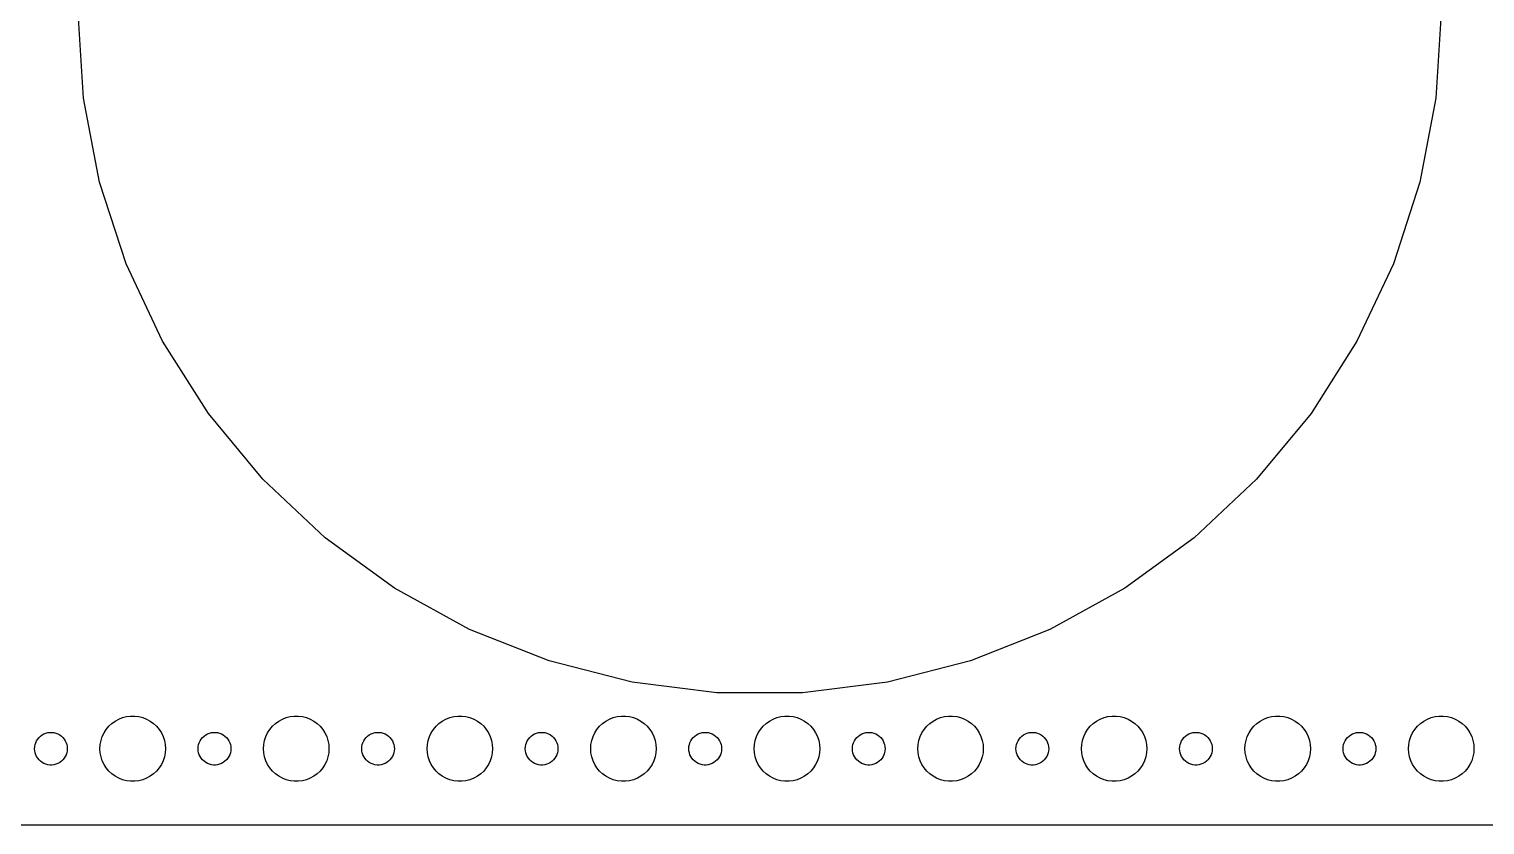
# Model space of a CAD drawing. Header units: metres. Extents: x -330 to 330, y -74 to 74.
# Drawn here: x -197 to -63.5, y -74.5 to -1.5 of the extents above; entities that cross this region are included whole.
import ezdxf

# ---------------------------------------------------------------- set-up
doc = ezdxf.new("R2010")
doc.units = ezdxf.units.M

msp = doc.modelspace()

# ---------------------------------------------------------------- linework, layer by layer
for p, q in [((-192.007, -7.8333), (-192.5, 0)), ((-67.5, 0), (-67.9928, -7.8333)), ((-190.536, -15.5431), (-192.007, -7.8333)), ((-67.9928, -7.8333), (-69.4635, -15.5431)), ((-188.111, -23.0078), (-190.536, -15.5431)), ((-69.4635, -15.5431), (-71.889, -23.0078)), ((-184.769, -30.1096), (-188.111, -23.0078)), ((-71.889, -23.0078), (-75.2308, -30.1096)), ((-180.564, -36.7366), (-184.769, -30.1096)), ((-75.2308, -30.1096), (-79.4364, -36.7366)), ((-175.561, -42.7842), (-180.564, -36.7366)), ((-79.4364, -36.7366), (-84.4395, -42.7842)), ((-169.839, -48.1571), (-175.561, -42.7842)), ((-84.4395, -42.7842), (-90.161, -48.1571)), ((-163.489, -52.7705), (-169.839, -48.1571)), ((-90.161, -48.1571), (-96.5108, -52.7705)), ((-156.611, -56.5517), (-163.489, -52.7705)), ((-96.5108, -52.7705), (-103.389, -56.5517)), ((-149.314, -59.441), (-156.611, -56.5517)), ((-103.389, -56.5517), (-110.686, -59.441)), ((-141.711, -61.3929), (-149.314, -59.441)), ((-110.686, -59.441), (-118.289, -61.3929)), ((-133.924, -62.3767), (-141.711, -61.3929)), ((-118.289, -61.3929), (-126.076, -62.3767)), ((-126.076, -62.3767), (-133.924, -62.3767)), ((-189.687, -65.4464), (-189.412, -65.1885)), ((-189.412, -65.1885), (-189.107, -64.967)), ((-189.107, -64.967), (-188.777, -64.7855)), ((-188.777, -64.7855), (-188.427, -64.6468)), ((-188.427, -64.6468), (-188.062, -64.5531)), ((-188.062, -64.5531), (-187.688, -64.5059)), ((-187.688, -64.5059), (-187.312, -64.5059)), ((-187.312, -64.5059), (-186.938, -64.5531)), ((-186.938, -64.5531), (-186.573, -64.6468)), ((-186.573, -64.6468), (-186.223, -64.7855)), ((-186.223, -64.7855), (-185.893, -64.967)), ((-185.893, -64.967), (-185.588, -65.1885)), ((-185.588, -65.1885), (-185.313, -65.4464)), ((-174.687, -65.4464), (-174.412, -65.1885)), ((-174.412, -65.1885), (-174.107, -64.967)), ((-174.107, -64.967), (-173.777, -64.7855)), ((-173.777, -64.7855), (-173.427, -64.6468)), ((-173.427, -64.6468), (-173.062, -64.5531)), ((-173.062, -64.5531), (-172.688, -64.5059)), ((-172.688, -64.5059), (-172.312, -64.5059)), ((-172.312, -64.5059), (-171.938, -64.5531)), ((-171.938, -64.5531), (-171.573, -64.6468)), ((-171.573, -64.6468), (-171.223, -64.7855)), ((-171.223, -64.7855), (-170.893, -64.967)), ((-170.893, -64.967), (-170.588, -65.1885)), ((-170.588, -65.1885), (-170.313, -65.4464)), ((-159.687, -65.4464), (-159.412, -65.1885)), ((-159.412, -65.1885), (-159.107, -64.967)), ((-159.107, -64.967), (-158.777, -64.7855)), ((-158.777, -64.7855), (-158.427, -64.6468)), ((-158.427, -64.6468), (-158.062, -64.5531)), ((-158.062, -64.5531), (-157.688, -64.5059)), ((-157.688, -64.5059), (-157.312, -64.5059)), ((-157.312, -64.5059), (-156.938, -64.5531)), ((-156.938, -64.5531), (-156.573, -64.6468)), ((-156.573, -64.6468), (-156.223, -64.7855)), ((-156.223, -64.7855), (-155.893, -64.967)), ((-155.893, -64.967), (-155.588, -65.1885)), ((-155.588, -65.1885), (-155.313, -65.4464)), ((-144.687, -65.4464), (-144.412, -65.1885)), ((-144.412, -65.1885), (-144.107, -64.967)), ((-144.107, -64.967), (-143.777, -64.7855)), ((-143.777, -64.7855), (-143.427, -64.6468)), ((-143.427, -64.6468), (-143.062, -64.5531)), ((-143.062, -64.5531), (-142.688, -64.5059)), ((-142.688, -64.5059), (-142.312, -64.5059)), ((-142.312, -64.5059), (-141.938, -64.5531)), ((-141.938, -64.5531), (-141.573, -64.6468)), ((-141.573, -64.6468), (-141.223, -64.7855)), ((-141.223, -64.7855), (-140.893, -64.967)), ((-140.893, -64.967), (-140.588, -65.1885)), ((-140.588, -65.1885), (-140.313, -65.4464)), ((-129.687, -65.4464), (-129.412, -65.1885)), ((-129.412, -65.1885), (-129.107, -64.967)), ((-129.107, -64.967), (-128.777, -64.7855)), ((-128.777, -64.7855), (-128.427, -64.6468)), ((-128.427, -64.6468), (-128.062, -64.5531)), ((-128.062, -64.5531), (-127.688, -64.5059)), ((-127.688, -64.5059), (-127.312, -64.5059)), ((-127.312, -64.5059), (-126.938, -64.5531)), ((-126.938, -64.5531), (-126.573, -64.6468)), ((-126.573, -64.6468), (-126.223, -64.7855)), ((-126.223, -64.7855), (-125.893, -64.967)), ((-125.893, -64.967), (-125.588, -65.1885)), ((-125.588, -65.1885), (-125.313, -65.4464)), ((-114.687, -65.4464), (-114.412, -65.1885)), ((-114.412, -65.1885), (-114.107, -64.967)), ((-114.107, -64.967), (-113.777, -64.7855)), ((-113.777, -64.7855), (-113.427, -64.6468)), ((-113.427, -64.6468), (-113.062, -64.5531)), ((-113.062, -64.5531), (-112.688, -64.5059)), ((-112.688, -64.5059), (-112.312, -64.5059)), ((-112.312, -64.5059), (-111.938, -64.5531)), ((-111.938, -64.5531), (-111.573, -64.6468)), ((-111.573, -64.6468), (-111.223, -64.7855)), ((-111.223, -64.7855), (-110.893, -64.967)), ((-110.893, -64.967), (-110.588, -65.1885)), ((-110.588, -65.1885), (-110.313, -65.4464)), ((-99.6869, -65.4464), (-99.4123, -65.1885)), ((-99.4123, -65.1885), (-99.1075, -64.967)), ((-99.1075, -64.967), (-98.7773, -64.7855)), ((-98.7773, -64.7855), (-98.427, -64.6468)), ((-98.427, -64.6468), (-98.0621, -64.5531)), ((-98.0621, -64.5531), (-97.6884, -64.5059)), ((-97.6884, -64.5059), (-97.3116, -64.5059)), ((-97.3116, -64.5059), (-96.9379, -64.5531)), ((-96.9379, -64.5531), (-96.573, -64.6468)), ((-96.573, -64.6468), (-96.2227, -64.7855)), ((-96.2227, -64.7855), (-95.8925, -64.967)), ((-95.8925, -64.967), (-95.5877, -65.1885)), ((-95.5877, -65.1885), (-95.3131, -65.4464)), ((-84.6869, -65.4464), (-84.4123, -65.1885)), ((-84.4123, -65.1885), (-84.1075, -64.967)), ((-84.1075, -64.967), (-83.7773, -64.7855)), ((-83.7773, -64.7855), (-83.427, -64.6468)), ((-83.427, -64.6468), (-83.0621, -64.5531)), ((-83.0621, -64.5531), (-82.6884, -64.5059)), ((-82.6884, -64.5059), (-82.3116, -64.5059)), ((-82.3116, -64.5059), (-81.9379, -64.5531)), ((-81.9379, -64.5531), (-81.573, -64.6468)), ((-81.573, -64.6468), (-81.2227, -64.7855)), ((-81.2227, -64.7855), (-80.8925, -64.967)), ((-80.8925, -64.967), (-80.5877, -65.1885)), ((-80.5877, -65.1885), (-80.3131, -65.4464)), ((-69.6869, -65.4464), (-69.4123, -65.1885)), ((-69.4123, -65.1885), (-69.1075, -64.967)), ((-69.1075, -64.967), (-68.7773, -64.7855)), ((-68.7773, -64.7855), (-68.427, -64.6468)), ((-68.427, -64.6468), (-68.0621, -64.5531)), ((-68.0621, -64.5531), (-67.6884, -64.5059)), ((-67.6884, -64.5059), (-67.3116, -64.5059)), ((-67.3116, -64.5059), (-66.9379, -64.5531)), ((-66.9379, -64.5531), (-66.573, -64.6468)), ((-66.573, -64.6468), (-66.2227, -64.7855)), ((-66.2227, -64.7855), (-65.8925, -64.967)), ((-65.8925, -64.967), (-65.5877, -65.1885)), ((-65.5877, -65.1885), (-65.3131, -65.4464)), ((-196.314, -66.7774), (-196.214, -66.6183)), ((-196.214, -66.6183), (-196.093, -66.4732)), ((-196.093, -66.4732), (-195.956, -66.3442)), ((-195.956, -66.3442), (-195.804, -66.2335)), ((-195.804, -66.2335), (-195.639, -66.1428)), ((-195.639, -66.1428), (-195.464, -66.0734)), ((-195.464, -66.0734), (-195.281, -66.0266)), ((-195.281, -66.0266), (-195.094, -66.003)), ((-195.094, -66.003), (-194.906, -66.003)), ((-194.906, -66.003), (-194.719, -66.0266)), ((-194.719, -66.0266), (-194.536, -66.0734)), ((-194.536, -66.0734), (-194.361, -66.1428)), ((-194.361, -66.1428), (-194.196, -66.2335)), ((-194.196, -66.2335), (-194.044, -66.3442)), ((-194.044, -66.3442), (-193.907, -66.4732)), ((-193.907, -66.4732), (-193.786, -66.6183)), ((-193.786, -66.6183), (-193.686, -66.7774)), ((-190.406, -66.7539), (-190.289, -66.3956)), ((-190.289, -66.3956), (-190.129, -66.0547)), ((-190.129, -66.0547), (-189.927, -65.7366)), ((-189.927, -65.7366), (-189.687, -65.4464)), ((-185.313, -65.4464), (-185.073, -65.7366)), ((-185.073, -65.7366), (-184.871, -66.0547)), ((-184.871, -66.0547), (-184.711, -66.3956)), ((-184.711, -66.3956), (-184.594, -66.7539)), ((-181.314, -66.7774), (-181.214, -66.6183)), ((-181.214, -66.6183), (-181.093, -66.4732)), ((-181.093, -66.4732), (-180.956, -66.3442)), ((-180.956, -66.3442), (-180.804, -66.2335)), ((-180.804, -66.2335), (-180.639, -66.1428)), ((-180.639, -66.1428), (-180.464, -66.0734)), ((-180.464, -66.0734), (-180.281, -66.0266)), ((-180.281, -66.0266), (-180.094, -66.003)), ((-180.094, -66.003), (-179.906, -66.003)), ((-179.906, -66.003), (-179.719, -66.0266)), ((-179.719, -66.0266), (-179.536, -66.0734)), ((-179.536, -66.0734), (-179.361, -66.1428)), ((-179.361, -66.1428), (-179.196, -66.2335)), ((-179.196, -66.2335), (-179.044, -66.3442)), ((-179.044, -66.3442), (-178.907, -66.4732)), ((-178.907, -66.4732), (-178.786, -66.6183)), ((-178.786, -66.6183), (-178.686, -66.7774)), ((-175.406, -66.7539), (-175.289, -66.3956)), ((-175.289, -66.3956), (-175.129, -66.0547)), ((-175.129, -66.0547), (-174.927, -65.7366)), ((-174.927, -65.7366), (-174.687, -65.4464)), ((-170.313, -65.4464), (-170.073, -65.7366)), ((-170.073, -65.7366), (-169.871, -66.0547)), ((-169.871, -66.0547), (-169.711, -66.3956)), ((-169.711, -66.3956), (-169.594, -66.7539)), ((-166.314, -66.7774), (-166.214, -66.6183)), ((-166.214, -66.6183), (-166.093, -66.4732)), ((-166.093, -66.4732), (-165.956, -66.3442)), ((-165.956, -66.3442), (-165.804, -66.2335)), ((-165.804, -66.2335), (-165.639, -66.1428)), ((-165.639, -66.1428), (-165.464, -66.0734)), ((-165.464, -66.0734), (-165.281, -66.0266)), ((-165.281, -66.0266), (-165.094, -66.003)), ((-165.094, -66.003), (-164.906, -66.003)), ((-164.906, -66.003), (-164.719, -66.0266)), ((-164.719, -66.0266), (-164.536, -66.0734)), ((-164.536, -66.0734), (-164.361, -66.1428)), ((-164.361, -66.1428), (-164.196, -66.2335)), ((-164.196, -66.2335), (-164.044, -66.3442)), ((-164.044, -66.3442), (-163.907, -66.4732)), ((-163.907, -66.4732), (-163.786, -66.6183)), ((-163.786, -66.6183), (-163.686, -66.7774)), ((-160.406, -66.7539), (-160.289, -66.3956)), ((-160.289, -66.3956), (-160.129, -66.0547)), ((-160.129, -66.0547), (-159.927, -65.7366)), ((-159.927, -65.7366), (-159.687, -65.4464)), ((-155.313, -65.4464), (-155.073, -65.7366)), ((-155.073, -65.7366), (-154.871, -66.0547)), ((-154.871, -66.0547), (-154.711, -66.3956)), ((-154.711, -66.3956), (-154.594, -66.7539)), ((-151.314, -66.7774), (-151.214, -66.6183)), ((-151.214, -66.6183), (-151.093, -66.4732)), ((-151.093, -66.4732), (-150.956, -66.3442)), ((-150.956, -66.3442), (-150.804, -66.2335)), ((-150.804, -66.2335), (-150.639, -66.1428)), ((-150.639, -66.1428), (-150.464, -66.0734)), ((-150.464, -66.0734), (-150.281, -66.0266)), ((-150.281, -66.0266), (-150.094, -66.003)), ((-150.094, -66.003), (-149.906, -66.003)), ((-149.906, -66.003), (-149.719, -66.0266)), ((-149.719, -66.0266), (-149.536, -66.0734)), ((-149.536, -66.0734), (-149.361, -66.1428)), ((-149.361, -66.1428), (-149.196, -66.2335)), ((-149.196, -66.2335), (-149.044, -66.3442)), ((-149.044, -66.3442), (-148.907, -66.4732)), ((-148.907, -66.4732), (-148.786, -66.6183)), ((-148.786, -66.6183), (-148.686, -66.7774)), ((-145.406, -66.7539), (-145.289, -66.3956)), ((-145.289, -66.3956), (-145.129, -66.0547)), ((-145.129, -66.0547), (-144.927, -65.7366)), ((-144.927, -65.7366), (-144.687, -65.4464)), ((-140.313, -65.4464), (-140.073, -65.7366)), ((-140.073, -65.7366), (-139.871, -66.0547)), ((-139.871, -66.0547), (-139.711, -66.3956)), ((-139.711, -66.3956), (-139.594, -66.7539)), ((-136.314, -66.7774), (-136.214, -66.6183)), ((-136.214, -66.6183), (-136.093, -66.4732)), ((-136.093, -66.4732), (-135.956, -66.3442)), ((-135.956, -66.3442), (-135.804, -66.2335)), ((-135.804, -66.2335), (-135.639, -66.1428)), ((-135.639, -66.1428), (-135.464, -66.0734)), ((-135.464, -66.0734), (-135.281, -66.0266)), ((-135.281, -66.0266), (-135.094, -66.003)), ((-135.094, -66.003), (-134.906, -66.003)), ((-134.906, -66.003), (-134.719, -66.0266)), ((-134.719, -66.0266), (-134.536, -66.0734)), ((-134.536, -66.0734), (-134.361, -66.1428)), ((-134.361, -66.1428), (-134.196, -66.2335)), ((-134.196, -66.2335), (-134.044, -66.3442)), ((-134.044, -66.3442), (-133.907, -66.4732)), ((-133.907, -66.4732), (-133.786, -66.6183)), ((-133.786, -66.6183), (-133.686, -66.7774)), ((-130.406, -66.7539), (-130.289, -66.3956)), ((-130.289, -66.3956), (-130.129, -66.0547)), ((-130.129, -66.0547), (-129.927, -65.7366)), ((-129.927, -65.7366), (-129.687, -65.4464)), ((-125.313, -65.4464), (-125.073, -65.7366)), ((-125.073, -65.7366), (-124.871, -66.0547)), ((-124.871, -66.0547), (-124.711, -66.3956)), ((-124.711, -66.3956), (-124.594, -66.7539)), ((-121.314, -66.7774), (-121.214, -66.6183)), ((-121.214, -66.6183), (-121.093, -66.4732)), ((-121.093, -66.4732), (-120.956, -66.3442)), ((-120.956, -66.3442), (-120.804, -66.2335)), ((-120.804, -66.2335), (-120.639, -66.1428)), ((-120.639, -66.1428), (-120.464, -66.0734)), ((-120.464, -66.0734), (-120.281, -66.0266)), ((-120.281, -66.0266), (-120.094, -66.003)), ((-120.094, -66.003), (-119.906, -66.003)), ((-119.906, -66.003), (-119.719, -66.0266)), ((-119.719, -66.0266), (-119.536, -66.0734)), ((-119.536, -66.0734), (-119.361, -66.1428)), ((-119.361, -66.1428), (-119.196, -66.2335)), ((-119.196, -66.2335), (-119.044, -66.3442)), ((-119.044, -66.3442), (-118.907, -66.4732)), ((-118.907, -66.4732), (-118.786, -66.6183)), ((-118.786, -66.6183), (-118.686, -66.7774)), ((-115.406, -66.7539), (-115.289, -66.3956)), ((-115.289, -66.3956), (-115.129, -66.0547)), ((-115.129, -66.0547), (-114.927, -65.7366)), ((-114.927, -65.7366), (-114.687, -65.4464)), ((-110.313, -65.4464), (-110.073, -65.7366)), ((-110.073, -65.7366), (-109.871, -66.0547)), ((-109.871, -66.0547), (-109.711, -66.3956)), ((-109.711, -66.3956), (-109.594, -66.7539)), ((-106.314, -66.7774), (-106.214, -66.6183)), ((-106.214, -66.6183), (-106.093, -66.4732)), ((-106.093, -66.4732), (-105.956, -66.3442)), ((-105.956, -66.3442), (-105.804, -66.2335)), ((-105.804, -66.2335), (-105.639, -66.1428)), ((-105.639, -66.1428), (-105.464, -66.0734)), ((-105.464, -66.0734), (-105.281, -66.0266)), ((-105.281, -66.0266), (-105.094, -66.003)), ((-105.094, -66.003), (-104.906, -66.003)), ((-104.906, -66.003), (-104.719, -66.0266)), ((-104.719, -66.0266), (-104.536, -66.0734)), ((-104.536, -66.0734), (-104.361, -66.1428)), ((-104.361, -66.1428), (-104.196, -66.2335)), ((-104.196, -66.2335), (-104.044, -66.3442)), ((-104.044, -66.3442), (-103.907, -66.4732)), ((-103.907, -66.4732), (-103.786, -66.6183)), ((-103.786, -66.6183), (-103.686, -66.7774)), ((-100.406, -66.7539), (-100.289, -66.3956)), ((-100.289, -66.3956), (-100.129, -66.0547)), ((-100.129, -66.0547), (-99.927, -65.7366)), ((-99.927, -65.7366), (-99.6869, -65.4464)), ((-95.3131, -65.4464), (-95.073, -65.7366)), ((-95.073, -65.7366), (-94.8711, -66.0547)), ((-94.8711, -66.0547), (-94.7107, -66.3956)), ((-94.7107, -66.3956), (-94.5943, -66.7539)), ((-91.3145, -66.7774), (-91.2135, -66.6183)), ((-91.2135, -66.6183), (-91.0934, -66.4732)), ((-91.0934, -66.4732), (-90.9561, -66.3442)), ((-90.9561, -66.3442), (-90.8037, -66.2335)), ((-90.8037, -66.2335), (-90.6387, -66.1428)), ((-90.6387, -66.1428), (-90.4635, -66.0734)), ((-90.4635, -66.0734), (-90.2811, -66.0266)), ((-90.2811, -66.0266), (-90.0942, -66.003)), ((-90.0942, -66.003), (-89.9058, -66.003)), ((-89.9058, -66.003), (-89.7189, -66.0266)), ((-89.7189, -66.0266), (-89.5365, -66.0734)), ((-89.5365, -66.0734), (-89.3613, -66.1428)), ((-89.3613, -66.1428), (-89.1963, -66.2335)), ((-89.1963, -66.2335), (-89.0439, -66.3442)), ((-89.0439, -66.3442), (-88.9065, -66.4732)), ((-88.9065, -66.4732), (-88.7865, -66.6183)), ((-88.7865, -66.6183), (-88.6855, -66.7774)), ((-85.4057, -66.7539), (-85.2893, -66.3956)), ((-85.2893, -66.3956), (-85.1289, -66.0547)), ((-85.1289, -66.0547), (-84.927, -65.7366)), ((-84.927, -65.7366), (-84.6869, -65.4464)), ((-80.3131, -65.4464), (-80.073, -65.7366)), ((-80.073, -65.7366), (-79.8711, -66.0547)), ((-79.8711, -66.0547), (-79.7107, -66.3956)), ((-79.7107, -66.3956), (-79.5943, -66.7539)), ((-76.3145, -66.7774), (-76.2135, -66.6183)), ((-76.2135, -66.6183), (-76.0934, -66.4732)), ((-76.0934, -66.4732), (-75.9561, -66.3442)), ((-75.9561, -66.3442), (-75.8037, -66.2335)), ((-75.8037, -66.2335), (-75.6387, -66.1428)), ((-75.6387, -66.1428), (-75.4635, -66.0734)), ((-75.4635, -66.0734), (-75.2811, -66.0266)), ((-75.2811, -66.0266), (-75.0942, -66.003)), ((-75.0942, -66.003), (-74.9058, -66.003)), ((-74.9058, -66.003), (-74.7189, -66.0266)), ((-74.7189, -66.0266), (-74.5365, -66.0734)), ((-74.5365, -66.0734), (-74.3613, -66.1428)), ((-74.3613, -66.1428), (-74.1963, -66.2335)), ((-74.1963, -66.2335), (-74.0439, -66.3442)), ((-74.0439, -66.3442), (-73.9065, -66.4732)), ((-73.9065, -66.4732), (-73.7865, -66.6183)), ((-73.7865, -66.6183), (-73.6855, -66.7774)), ((-70.4057, -66.7539), (-70.2893, -66.3956)), ((-70.2893, -66.3956), (-70.1289, -66.0547)), ((-70.1289, -66.0547), (-69.927, -65.7366)), ((-69.927, -65.7366), (-69.6869, -65.4464)), ((-65.3131, -65.4464), (-65.073, -65.7366)), ((-65.073, -65.7366), (-64.8711, -66.0547)), ((-64.8711, -66.0547), (-64.7107, -66.3956)), ((-64.7107, -66.3956), (-64.5943, -66.7539)), ((-196.5, -67.5), (-196.488, -67.312)), ((-196.488, -67.688), (-196.5, -67.5)), ((-196.488, -67.312), (-196.453, -67.127)), ((-196.453, -67.873), (-196.488, -67.688)), ((-196.453, -67.127), (-196.395, -66.9478)), ((-196.395, -68.0522), (-196.453, -67.873)), ((-196.395, -66.9478), (-196.314, -66.7774)), ((-196.314, -68.2226), (-196.395, -68.0522)), ((-193.686, -66.7774), (-193.605, -66.9478)), ((-193.605, -68.0522), (-193.686, -68.2226)), ((-193.605, -66.9478), (-193.547, -67.127)), ((-193.547, -67.873), (-193.605, -68.0522)), ((-193.547, -67.127), (-193.512, -67.312)), ((-193.512, -67.688), (-193.547, -67.873)), ((-193.512, -67.312), (-193.5, -67.5)), ((-193.5, -67.5), (-193.512, -67.688)), ((-190.5, -67.5), (-190.476, -67.124)), ((-190.476, -67.876), (-190.5, -67.5)), ((-190.476, -67.124), (-190.406, -66.7539)), ((-190.406, -68.2461), (-190.476, -67.876)), ((-184.594, -66.7539), (-184.524, -67.124)), ((-184.524, -67.876), (-184.594, -68.2461)), ((-184.524, -67.124), (-184.5, -67.5)), ((-184.5, -67.5), (-184.524, -67.876)), ((-181.5, -67.5), (-181.488, -67.312)), ((-181.488, -67.688), (-181.5, -67.5)), ((-181.488, -67.312), (-181.453, -67.127)), ((-181.453, -67.873), (-181.488, -67.688)), ((-181.453, -67.127), (-181.395, -66.9478)), ((-181.395, -68.0522), (-181.453, -67.873)), ((-181.395, -66.9478), (-181.314, -66.7774)), ((-181.314, -68.2226), (-181.395, -68.0522)), ((-178.686, -66.7774), (-178.605, -66.9478)), ((-178.605, -68.0522), (-178.686, -68.2226)), ((-178.605, -66.9478), (-178.547, -67.127)), ((-178.547, -67.873), (-178.605, -68.0522)), ((-178.547, -67.127), (-178.512, -67.312)), ((-178.512, -67.688), (-178.547, -67.873)), ((-178.512, -67.312), (-178.5, -67.5)), ((-178.5, -67.5), (-178.512, -67.688)), ((-175.5, -67.5), (-175.476, -67.124)), ((-175.476, -67.876), (-175.5, -67.5)), ((-175.476, -67.124), (-175.406, -66.7539)), ((-175.406, -68.2461), (-175.476, -67.876)), ((-169.594, -66.7539), (-169.524, -67.124)), ((-169.524, -67.876), (-169.594, -68.2461)), ((-169.524, -67.124), (-169.5, -67.5)), ((-169.5, -67.5), (-169.524, -67.876)), ((-166.5, -67.5), (-166.488, -67.312)), ((-166.488, -67.688), (-166.5, -67.5)), ((-166.488, -67.312), (-166.453, -67.127)), ((-166.453, -67.873), (-166.488, -67.688)), ((-166.453, -67.127), (-166.395, -66.9478)), ((-166.395, -68.0522), (-166.453, -67.873)), ((-166.395, -66.9478), (-166.314, -66.7774)), ((-166.314, -68.2226), (-166.395, -68.0522)), ((-163.686, -66.7774), (-163.605, -66.9478)), ((-163.605, -68.0522), (-163.686, -68.2226)), ((-163.605, -66.9478), (-163.547, -67.127)), ((-163.547, -67.873), (-163.605, -68.0522)), ((-163.547, -67.127), (-163.512, -67.312)), ((-163.512, -67.688), (-163.547, -67.873)), ((-163.512, -67.312), (-163.5, -67.5)), ((-163.5, -67.5), (-163.512, -67.688)), ((-160.5, -67.5), (-160.476, -67.124)), ((-160.476, -67.876), (-160.5, -67.5)), ((-160.476, -67.124), (-160.406, -66.7539)), ((-160.406, -68.2461), (-160.476, -67.876)), ((-154.594, -66.7539), (-154.524, -67.124)), ((-154.524, -67.876), (-154.594, -68.2461)), ((-154.524, -67.124), (-154.5, -67.5)), ((-154.5, -67.5), (-154.524, -67.876)), ((-151.5, -67.5), (-151.488, -67.312)), ((-151.488, -67.688), (-151.5, -67.5)), ((-151.488, -67.312), (-151.453, -67.127)), ((-151.453, -67.873), (-151.488, -67.688)), ((-151.453, -67.127), (-151.395, -66.9478)), ((-151.395, -68.0522), (-151.453, -67.873)), ((-151.395, -66.9478), (-151.314, -66.7774)), ((-151.314, -68.2226), (-151.395, -68.0522)), ((-148.686, -66.7774), (-148.605, -66.9478)), ((-148.605, -68.0522), (-148.686, -68.2226)), ((-148.605, -66.9478), (-148.547, -67.127)), ((-148.547, -67.873), (-148.605, -68.0522)), ((-148.547, -67.127), (-148.512, -67.312)), ((-148.512, -67.688), (-148.547, -67.873)), ((-148.512, -67.312), (-148.5, -67.5)), ((-148.5, -67.5), (-148.512, -67.688)), ((-145.5, -67.5), (-145.476, -67.124)), ((-145.476, -67.876), (-145.5, -67.5)), ((-145.476, -67.124), (-145.406, -66.7539)), ((-145.406, -68.2461), (-145.476, -67.876)), ((-139.594, -66.7539), (-139.524, -67.124)), ((-139.524, -67.876), (-139.594, -68.2461)), ((-139.524, -67.124), (-139.5, -67.5)), ((-139.5, -67.5), (-139.524, -67.876)), ((-136.5, -67.5), (-136.488, -67.312)), ((-136.488, -67.688), (-136.5, -67.5)), ((-136.488, -67.312), (-136.453, -67.127)), ((-136.453, -67.873), (-136.488, -67.688)), ((-136.453, -67.127), (-136.395, -66.9478)), ((-136.395, -68.0522), (-136.453, -67.873)), ((-136.395, -66.9478), (-136.314, -66.7774)), ((-136.314, -68.2226), (-136.395, -68.0522)), ((-133.686, -66.7774), (-133.605, -66.9478)), ((-133.605, -68.0522), (-133.686, -68.2226)), ((-133.605, -66.9478), (-133.547, -67.127)), ((-133.547, -67.873), (-133.605, -68.0522)), ((-133.547, -67.127), (-133.512, -67.312)), ((-133.512, -67.688), (-133.547, -67.873)), ((-133.512, -67.312), (-133.5, -67.5)), ((-133.5, -67.5), (-133.512, -67.688)), ((-130.5, -67.5), (-130.476, -67.124)), ((-130.476, -67.876), (-130.5, -67.5)), ((-130.476, -67.124), (-130.406, -66.7539)), ((-130.406, -68.2461), (-130.476, -67.876)), ((-124.594, -66.7539), (-124.524, -67.124)), ((-124.524, -67.876), (-124.594, -68.2461)), ((-124.524, -67.124), (-124.5, -67.5)), ((-124.5, -67.5), (-124.524, -67.876)), ((-121.5, -67.5), (-121.488, -67.312)), ((-121.488, -67.688), (-121.5, -67.5)), ((-121.488, -67.312), (-121.453, -67.127)), ((-121.453, -67.873), (-121.488, -67.688)), ((-121.453, -67.127), (-121.395, -66.9478)), ((-121.395, -68.0522), (-121.453, -67.873)), ((-121.395, -66.9478), (-121.314, -66.7774)), ((-121.314, -68.2226), (-121.395, -68.0522)), ((-118.686, -66.7774), (-118.605, -66.9478)), ((-118.605, -68.0522), (-118.686, -68.2226)), ((-118.605, -66.9478), (-118.547, -67.127)), ((-118.547, -67.873), (-118.605, -68.0522)), ((-118.547, -67.127), (-118.512, -67.312)), ((-118.512, -67.688), (-118.547, -67.873)), ((-118.512, -67.312), (-118.5, -67.5)), ((-118.5, -67.5), (-118.512, -67.688)), ((-115.5, -67.5), (-115.476, -67.124)), ((-115.476, -67.876), (-115.5, -67.5)), ((-115.476, -67.124), (-115.406, -66.7539)), ((-115.406, -68.2461), (-115.476, -67.876)), ((-109.594, -66.7539), (-109.524, -67.124)), ((-109.524, -67.876), (-109.594, -68.2461)), ((-109.524, -67.124), (-109.5, -67.5)), ((-109.5, -67.5), (-109.524, -67.876)), ((-106.5, -67.5), (-106.488, -67.312)), ((-106.488, -67.688), (-106.5, -67.5)), ((-106.488, -67.312), (-106.453, -67.127)), ((-106.453, -67.873), (-106.488, -67.688)), ((-106.453, -67.127), (-106.395, -66.9478)), ((-106.395, -68.0522), (-106.453, -67.873)), ((-106.395, -66.9478), (-106.314, -66.7774)), ((-106.314, -68.2226), (-106.395, -68.0522)), ((-103.686, -66.7774), (-103.605, -66.9478)), ((-103.605, -68.0522), (-103.686, -68.2226)), ((-103.605, -66.9478), (-103.547, -67.127)), ((-103.547, -67.873), (-103.605, -68.0522)), ((-103.547, -67.127), (-103.512, -67.312)), ((-103.512, -67.688), (-103.547, -67.873)), ((-103.512, -67.312), (-103.5, -67.5)), ((-103.5, -67.5), (-103.512, -67.688)), ((-100.5, -67.5), (-100.476, -67.124)), ((-100.476, -67.876), (-100.5, -67.5)), ((-100.476, -67.124), (-100.406, -66.7539)), ((-100.406, -68.2461), (-100.476, -67.876)), ((-94.5943, -66.7539), (-94.5237, -67.124)), ((-94.5237, -67.876), (-94.5943, -68.2461)), ((-94.5237, -67.124), (-94.5, -67.5)), ((-94.5, -67.5), (-94.5237, -67.876)), ((-91.5, -67.5), (-91.4882, -67.312)), ((-91.4882, -67.688), (-91.5, -67.5)), ((-91.4882, -67.312), (-91.4529, -67.127)), ((-91.4529, -67.873), (-91.4882, -67.688)), ((-91.4529, -67.127), (-91.3947, -66.9478)), ((-91.3947, -68.0522), (-91.4529, -67.873)), ((-91.3947, -66.9478), (-91.3145, -66.7774)), ((-91.3145, -68.2226), (-91.3947, -68.0522)), ((-88.6855, -66.7774), (-88.6053, -66.9478)), ((-88.6053, -68.0522), (-88.6855, -68.2226)), ((-88.6053, -66.9478), (-88.5471, -67.127)), ((-88.5471, -67.873), (-88.6053, -68.0522)), ((-88.5471, -67.127), (-88.5118, -67.312)), ((-88.5118, -67.688), (-88.5471, -67.873)), ((-88.5118, -67.312), (-88.5, -67.5)), ((-88.5, -67.5), (-88.5118, -67.688)), ((-85.5, -67.5), (-85.4763, -67.124)), ((-85.4763, -67.876), (-85.5, -67.5)), ((-85.4763, -67.124), (-85.4057, -66.7539)), ((-85.4057, -68.2461), (-85.4763, -67.876)), ((-79.5943, -66.7539), (-79.5237, -67.124)), ((-79.5237, -67.876), (-79.5943, -68.2461)), ((-79.5237, -67.124), (-79.5, -67.5)), ((-79.5, -67.5), (-79.5237, -67.876)), ((-76.5, -67.5), (-76.4882, -67.312)), ((-76.4882, -67.688), (-76.5, -67.5)), ((-76.4882, -67.312), (-76.4529, -67.127)), ((-76.4529, -67.873), (-76.4882, -67.688)), ((-76.4529, -67.127), (-76.3947, -66.9478)), ((-76.3947, -68.0522), (-76.4529, -67.873)), ((-76.3947, -66.9478), (-76.3145, -66.7774)), ((-76.3145, -68.2226), (-76.3947, -68.0522)), ((-73.6855, -66.7774), (-73.6053, -66.9478)), ((-73.6053, -68.0522), (-73.6855, -68.2226)), ((-73.6053, -66.9478), (-73.5471, -67.127)), ((-73.5471, -67.873), (-73.6053, -68.0522)), ((-73.5471, -67.127), (-73.5118, -67.312)), ((-73.5118, -67.688), (-73.5471, -67.873)), ((-73.5118, -67.312), (-73.5, -67.5)), ((-73.5, -67.5), (-73.5118, -67.688)), ((-70.5, -67.5), (-70.4763, -67.124)), ((-70.4763, -67.876), (-70.5, -67.5)), ((-70.4763, -67.124), (-70.4057, -66.7539)), ((-70.4057, -68.2461), (-70.4763, -67.876)), ((-64.5943, -66.7539), (-64.5237, -67.124)), ((-64.5237, -67.876), (-64.5943, -68.2461)), ((-64.5237, -67.124), (-64.5, -67.5)), ((-64.5, -67.5), (-64.5237, -67.876)), ((-196.214, -68.3817), (-196.314, -68.2226)), ((-196.093, -68.5268), (-196.214, -68.3817)), ((-195.956, -68.6558), (-196.093, -68.5268)), ((-195.804, -68.7665), (-195.956, -68.6558)), ((-195.639, -68.8572), (-195.804, -68.7665)), ((-195.464, -68.9266), (-195.639, -68.8572)), ((-195.281, -68.9734), (-195.464, -68.9266)), ((-195.094, -68.997), (-195.281, -68.9734)), ((-194.906, -68.997), (-195.094, -68.997)), ((-194.719, -68.9734), (-194.906, -68.997)), ((-194.536, -68.9266), (-194.719, -68.9734)), ((-194.361, -68.8572), (-194.536, -68.9266)), ((-194.196, -68.7665), (-194.361, -68.8572)), ((-194.044, -68.6558), (-194.196, -68.7665)), ((-193.907, -68.5268), (-194.044, -68.6558)), ((-193.786, -68.3817), (-193.907, -68.5268)), ((-193.686, -68.2226), (-193.786, -68.3817)), ((-190.289, -68.6044), (-190.406, -68.2461)), ((-190.129, -68.9453), (-190.289, -68.6044)), ((-189.927, -69.2634), (-190.129, -68.9453)), ((-189.687, -69.5536), (-189.927, -69.2634)), ((-185.073, -69.2634), (-185.313, -69.5536)), ((-184.871, -68.9453), (-185.073, -69.2634)), ((-184.711, -68.6044), (-184.871, -68.9453)), ((-184.594, -68.2461), (-184.711, -68.6044)), ((-181.214, -68.3817), (-181.314, -68.2226)), ((-181.093, -68.5268), (-181.214, -68.3817)), ((-180.956, -68.6558), (-181.093, -68.5268)), ((-180.804, -68.7665), (-180.956, -68.6558)), ((-180.639, -68.8572), (-180.804, -68.7665)), ((-180.464, -68.9266), (-180.639, -68.8572)), ((-180.281, -68.9734), (-180.464, -68.9266)), ((-180.094, -68.997), (-180.281, -68.9734)), ((-179.906, -68.997), (-180.094, -68.997)), ((-179.719, -68.9734), (-179.906, -68.997)), ((-179.536, -68.9266), (-179.719, -68.9734)), ((-179.361, -68.8572), (-179.536, -68.9266)), ((-179.196, -68.7665), (-179.361, -68.8572)), ((-179.044, -68.6558), (-179.196, -68.7665)), ((-178.907, -68.5268), (-179.044, -68.6558)), ((-178.786, -68.3817), (-178.907, -68.5268)), ((-178.686, -68.2226), (-178.786, -68.3817)), ((-175.289, -68.6044), (-175.406, -68.2461)), ((-175.129, -68.9453), (-175.289, -68.6044)), ((-174.927, -69.2634), (-175.129, -68.9453)), ((-174.687, -69.5536), (-174.927, -69.2634)), ((-170.073, -69.2634), (-170.313, -69.5536)), ((-169.871, -68.9453), (-170.073, -69.2634)), ((-169.711, -68.6044), (-169.871, -68.9453)), ((-169.594, -68.2461), (-169.711, -68.6044)), ((-166.214, -68.3817), (-166.314, -68.2226)), ((-166.093, -68.5268), (-166.214, -68.3817)), ((-165.956, -68.6558), (-166.093, -68.5268)), ((-165.804, -68.7665), (-165.956, -68.6558)), ((-165.639, -68.8572), (-165.804, -68.7665)), ((-165.464, -68.9266), (-165.639, -68.8572)), ((-165.281, -68.9734), (-165.464, -68.9266)), ((-165.094, -68.997), (-165.281, -68.9734)), ((-164.906, -68.997), (-165.094, -68.997)), ((-164.719, -68.9734), (-164.906, -68.997)), ((-164.536, -68.9266), (-164.719, -68.9734)), ((-164.361, -68.8572), (-164.536, -68.9266)), ((-164.196, -68.7665), (-164.361, -68.8572)), ((-164.044, -68.6558), (-164.196, -68.7665)), ((-163.907, -68.5268), (-164.044, -68.6558)), ((-163.786, -68.3817), (-163.907, -68.5268)), ((-163.686, -68.2226), (-163.786, -68.3817)), ((-160.289, -68.6044), (-160.406, -68.2461)), ((-160.129, -68.9453), (-160.289, -68.6044)), ((-159.927, -69.2634), (-160.129, -68.9453)), ((-159.687, -69.5536), (-159.927, -69.2634)), ((-155.073, -69.2634), (-155.313, -69.5536)), ((-154.871, -68.9453), (-155.073, -69.2634)), ((-154.711, -68.6044), (-154.871, -68.9453)), ((-154.594, -68.2461), (-154.711, -68.6044)), ((-151.214, -68.3817), (-151.314, -68.2226)), ((-151.093, -68.5268), (-151.214, -68.3817)), ((-150.956, -68.6558), (-151.093, -68.5268)), ((-150.804, -68.7665), (-150.956, -68.6558)), ((-150.639, -68.8572), (-150.804, -68.7665)), ((-150.464, -68.9266), (-150.639, -68.8572)), ((-150.281, -68.9734), (-150.464, -68.9266)), ((-150.094, -68.997), (-150.281, -68.9734)), ((-149.906, -68.997), (-150.094, -68.997)), ((-149.719, -68.9734), (-149.906, -68.997)), ((-149.536, -68.9266), (-149.719, -68.9734)), ((-149.361, -68.8572), (-149.536, -68.9266)), ((-149.196, -68.7665), (-149.361, -68.8572)), ((-149.044, -68.6558), (-149.196, -68.7665)), ((-148.907, -68.5268), (-149.044, -68.6558)), ((-148.786, -68.3817), (-148.907, -68.5268)), ((-148.686, -68.2226), (-148.786, -68.3817)), ((-145.289, -68.6044), (-145.406, -68.2461)), ((-145.129, -68.9453), (-145.289, -68.6044)), ((-144.927, -69.2634), (-145.129, -68.9453)), ((-144.687, -69.5536), (-144.927, -69.2634)), ((-140.073, -69.2634), (-140.313, -69.5536)), ((-139.871, -68.9453), (-140.073, -69.2634)), ((-139.711, -68.6044), (-139.871, -68.9453)), ((-139.594, -68.2461), (-139.711, -68.6044)), ((-136.214, -68.3817), (-136.314, -68.2226)), ((-136.093, -68.5268), (-136.214, -68.3817)), ((-135.956, -68.6558), (-136.093, -68.5268)), ((-135.804, -68.7665), (-135.956, -68.6558)), ((-135.639, -68.8572), (-135.804, -68.7665)), ((-135.464, -68.9266), (-135.639, -68.8572)), ((-135.281, -68.9734), (-135.464, -68.9266)), ((-135.094, -68.997), (-135.281, -68.9734)), ((-134.906, -68.997), (-135.094, -68.997)), ((-134.719, -68.9734), (-134.906, -68.997)), ((-134.536, -68.9266), (-134.719, -68.9734)), ((-134.361, -68.8572), (-134.536, -68.9266)), ((-134.196, -68.7665), (-134.361, -68.8572)), ((-134.044, -68.6558), (-134.196, -68.7665)), ((-133.907, -68.5268), (-134.044, -68.6558)), ((-133.786, -68.3817), (-133.907, -68.5268)), ((-133.686, -68.2226), (-133.786, -68.3817)), ((-130.289, -68.6044), (-130.406, -68.2461)), ((-130.129, -68.9453), (-130.289, -68.6044)), ((-129.927, -69.2634), (-130.129, -68.9453)), ((-129.687, -69.5536), (-129.927, -69.2634)), ((-125.073, -69.2634), (-125.313, -69.5536)), ((-124.871, -68.9453), (-125.073, -69.2634)), ((-124.711, -68.6044), (-124.871, -68.9453)), ((-124.594, -68.2461), (-124.711, -68.6044)), ((-121.214, -68.3817), (-121.314, -68.2226)), ((-121.093, -68.5268), (-121.214, -68.3817)), ((-120.956, -68.6558), (-121.093, -68.5268)), ((-120.804, -68.7665), (-120.956, -68.6558)), ((-120.639, -68.8572), (-120.804, -68.7665)), ((-120.464, -68.9266), (-120.639, -68.8572)), ((-120.281, -68.9734), (-120.464, -68.9266)), ((-120.094, -68.997), (-120.281, -68.9734)), ((-119.906, -68.997), (-120.094, -68.997)), ((-119.719, -68.9734), (-119.906, -68.997)), ((-119.536, -68.9266), (-119.719, -68.9734)), ((-119.361, -68.8572), (-119.536, -68.9266)), ((-119.196, -68.7665), (-119.361, -68.8572)), ((-119.044, -68.6558), (-119.196, -68.7665)), ((-118.907, -68.5268), (-119.044, -68.6558)), ((-118.786, -68.3817), (-118.907, -68.5268)), ((-118.686, -68.2226), (-118.786, -68.3817)), ((-115.289, -68.6044), (-115.406, -68.2461)), ((-115.129, -68.9453), (-115.289, -68.6044)), ((-114.927, -69.2634), (-115.129, -68.9453)), ((-114.687, -69.5536), (-114.927, -69.2634)), ((-110.073, -69.2634), (-110.313, -69.5536)), ((-109.871, -68.9453), (-110.073, -69.2634)), ((-109.711, -68.6044), (-109.871, -68.9453)), ((-109.594, -68.2461), (-109.711, -68.6044)), ((-106.214, -68.3817), (-106.314, -68.2226)), ((-106.093, -68.5268), (-106.214, -68.3817)), ((-105.956, -68.6558), (-106.093, -68.5268)), ((-105.804, -68.7665), (-105.956, -68.6558)), ((-105.639, -68.8572), (-105.804, -68.7665)), ((-105.464, -68.9266), (-105.639, -68.8572)), ((-105.281, -68.9734), (-105.464, -68.9266)), ((-105.094, -68.997), (-105.281, -68.9734)), ((-104.906, -68.997), (-105.094, -68.997)), ((-104.719, -68.9734), (-104.906, -68.997)), ((-104.536, -68.9266), (-104.719, -68.9734)), ((-104.361, -68.8572), (-104.536, -68.9266)), ((-104.196, -68.7665), (-104.361, -68.8572)), ((-104.044, -68.6558), (-104.196, -68.7665)), ((-103.907, -68.5268), (-104.044, -68.6558)), ((-103.786, -68.3817), (-103.907, -68.5268)), ((-103.686, -68.2226), (-103.786, -68.3817)), ((-100.289, -68.6044), (-100.406, -68.2461)), ((-100.129, -68.9453), (-100.289, -68.6044)), ((-99.927, -69.2634), (-100.129, -68.9453)), ((-99.6869, -69.5536), (-99.927, -69.2634)), ((-95.073, -69.2634), (-95.3131, -69.5536)), ((-94.8711, -68.9453), (-95.073, -69.2634)), ((-94.7107, -68.6044), (-94.8711, -68.9453)), ((-94.5943, -68.2461), (-94.7107, -68.6044)), ((-91.2135, -68.3817), (-91.3145, -68.2226)), ((-91.0934, -68.5268), (-91.2135, -68.3817)), ((-90.9561, -68.6558), (-91.0934, -68.5268)), ((-90.8037, -68.7665), (-90.9561, -68.6558)), ((-90.6387, -68.8572), (-90.8037, -68.7665)), ((-90.4635, -68.9266), (-90.6387, -68.8572)), ((-90.2811, -68.9734), (-90.4635, -68.9266)), ((-90.0942, -68.997), (-90.2811, -68.9734)), ((-89.9058, -68.997), (-90.0942, -68.997)), ((-89.7189, -68.9734), (-89.9058, -68.997)), ((-89.5365, -68.9266), (-89.7189, -68.9734)), ((-89.3613, -68.8572), (-89.5365, -68.9266)), ((-89.1963, -68.7665), (-89.3613, -68.8572)), ((-89.0439, -68.6558), (-89.1963, -68.7665)), ((-88.9065, -68.5268), (-89.0439, -68.6558)), ((-88.7865, -68.3817), (-88.9065, -68.5268)), ((-88.6855, -68.2226), (-88.7865, -68.3817)), ((-85.2893, -68.6044), (-85.4057, -68.2461)), ((-85.1289, -68.9453), (-85.2893, -68.6044)), ((-84.927, -69.2634), (-85.1289, -68.9453)), ((-84.6869, -69.5536), (-84.927, -69.2634)), ((-80.073, -69.2634), (-80.3131, -69.5536)), ((-79.8711, -68.9453), (-80.073, -69.2634)), ((-79.7107, -68.6044), (-79.8711, -68.9453)), ((-79.5943, -68.2461), (-79.7107, -68.6044)), ((-76.2135, -68.3817), (-76.3145, -68.2226)), ((-76.0934, -68.5268), (-76.2135, -68.3817)), ((-75.9561, -68.6558), (-76.0934, -68.5268)), ((-75.8037, -68.7665), (-75.9561, -68.6558)), ((-75.6387, -68.8572), (-75.8037, -68.7665)), ((-75.4635, -68.9266), (-75.6387, -68.8572)), ((-75.2811, -68.9734), (-75.4635, -68.9266)), ((-75.0942, -68.997), (-75.2811, -68.9734)), ((-74.9058, -68.997), (-75.0942, -68.997)), ((-74.7189, -68.9734), (-74.9058, -68.997)), ((-74.5365, -68.9266), (-74.7189, -68.9734)), ((-74.3613, -68.8572), (-74.5365, -68.9266)), ((-74.1963, -68.7665), (-74.3613, -68.8572)), ((-74.0439, -68.6558), (-74.1963, -68.7665)), ((-73.9065, -68.5268), (-74.0439, -68.6558)), ((-73.7865, -68.3817), (-73.9065, -68.5268)), ((-73.6855, -68.2226), (-73.7865, -68.3817)), ((-70.2893, -68.6044), (-70.4057, -68.2461)), ((-70.1289, -68.9453), (-70.2893, -68.6044)), ((-69.927, -69.2634), (-70.1289, -68.9453)), ((-69.6869, -69.5536), (-69.927, -69.2634)), ((-65.073, -69.2634), (-65.3131, -69.5536)), ((-64.8711, -68.9453), (-65.073, -69.2634)), ((-64.7107, -68.6044), (-64.8711, -68.9453)), ((-64.5943, -68.2461), (-64.7107, -68.6044)), ((-189.412, -69.8115), (-189.687, -69.5536)), ((-189.107, -70.033), (-189.412, -69.8115)), ((-188.777, -70.2145), (-189.107, -70.033)), ((-188.427, -70.3532), (-188.777, -70.2145)), ((-188.062, -70.4469), (-188.427, -70.3532)), ((-187.688, -70.4941), (-188.062, -70.4469)), ((-187.312, -70.4941), (-187.688, -70.4941)), ((-186.938, -70.4469), (-187.312, -70.4941)), ((-186.573, -70.3532), (-186.938, -70.4469)), ((-186.223, -70.2145), (-186.573, -70.3532)), ((-185.893, -70.033), (-186.223, -70.2145)), ((-185.588, -69.8115), (-185.893, -70.033)), ((-185.313, -69.5536), (-185.588, -69.8115)), ((-174.412, -69.8115), (-174.687, -69.5536)), ((-174.107, -70.033), (-174.412, -69.8115)), ((-173.777, -70.2145), (-174.107, -70.033)), ((-173.427, -70.3532), (-173.777, -70.2145)), ((-173.062, -70.4469), (-173.427, -70.3532)), ((-172.688, -70.4941), (-173.062, -70.4469)), ((-172.312, -70.4941), (-172.688, -70.4941)), ((-171.938, -70.4469), (-172.312, -70.4941)), ((-171.573, -70.3532), (-171.938, -70.4469)), ((-171.223, -70.2145), (-171.573, -70.3532)), ((-170.893, -70.033), (-171.223, -70.2145)), ((-170.588, -69.8115), (-170.893, -70.033)), ((-170.313, -69.5536), (-170.588, -69.8115)), ((-159.412, -69.8115), (-159.687, -69.5536)), ((-159.107, -70.033), (-159.412, -69.8115)), ((-158.777, -70.2145), (-159.107, -70.033)), ((-158.427, -70.3532), (-158.777, -70.2145)), ((-158.062, -70.4469), (-158.427, -70.3532)), ((-157.688, -70.4941), (-158.062, -70.4469)), ((-157.312, -70.4941), (-157.688, -70.4941)), ((-156.938, -70.4469), (-157.312, -70.4941)), ((-156.573, -70.3532), (-156.938, -70.4469)), ((-156.223, -70.2145), (-156.573, -70.3532)), ((-155.893, -70.033), (-156.223, -70.2145)), ((-155.588, -69.8115), (-155.893, -70.033)), ((-155.313, -69.5536), (-155.588, -69.8115)), ((-144.412, -69.8115), (-144.687, -69.5536)), ((-144.107, -70.033), (-144.412, -69.8115)), ((-143.777, -70.2145), (-144.107, -70.033)), ((-143.427, -70.3532), (-143.777, -70.2145)), ((-143.062, -70.4469), (-143.427, -70.3532)), ((-142.688, -70.4941), (-143.062, -70.4469)), ((-142.312, -70.4941), (-142.688, -70.4941)), ((-141.938, -70.4469), (-142.312, -70.4941)), ((-141.573, -70.3532), (-141.938, -70.4469)), ((-141.223, -70.2145), (-141.573, -70.3532)), ((-140.893, -70.033), (-141.223, -70.2145)), ((-140.588, -69.8115), (-140.893, -70.033)), ((-140.313, -69.5536), (-140.588, -69.8115)), ((-129.412, -69.8115), (-129.687, -69.5536)), ((-129.107, -70.033), (-129.412, -69.8115)), ((-128.777, -70.2145), (-129.107, -70.033)), ((-128.427, -70.3532), (-128.777, -70.2145)), ((-128.062, -70.4469), (-128.427, -70.3532)), ((-127.688, -70.4941), (-128.062, -70.4469)), ((-127.312, -70.4941), (-127.688, -70.4941)), ((-126.938, -70.4469), (-127.312, -70.4941)), ((-126.573, -70.3532), (-126.938, -70.4469)), ((-126.223, -70.2145), (-126.573, -70.3532)), ((-125.893, -70.033), (-126.223, -70.2145)), ((-125.588, -69.8115), (-125.893, -70.033)), ((-125.313, -69.5536), (-125.588, -69.8115)), ((-114.412, -69.8115), (-114.687, -69.5536)), ((-114.107, -70.033), (-114.412, -69.8115)), ((-113.777, -70.2145), (-114.107, -70.033)), ((-113.427, -70.3532), (-113.777, -70.2145)), ((-113.062, -70.4469), (-113.427, -70.3532)), ((-112.688, -70.4941), (-113.062, -70.4469)), ((-112.312, -70.4941), (-112.688, -70.4941)), ((-111.938, -70.4469), (-112.312, -70.4941)), ((-111.573, -70.3532), (-111.938, -70.4469)), ((-111.223, -70.2145), (-111.573, -70.3532)), ((-110.893, -70.033), (-111.223, -70.2145)), ((-110.588, -69.8115), (-110.893, -70.033)), ((-110.313, -69.5536), (-110.588, -69.8115)), ((-99.4123, -69.8115), (-99.6869, -69.5536)), ((-99.1075, -70.033), (-99.4123, -69.8115)), ((-98.7773, -70.2145), (-99.1075, -70.033)), ((-98.427, -70.3532), (-98.7773, -70.2145)), ((-98.0621, -70.4469), (-98.427, -70.3532)), ((-97.6884, -70.4941), (-98.0621, -70.4469)), ((-97.3116, -70.4941), (-97.6884, -70.4941)), ((-96.9379, -70.4469), (-97.3116, -70.4941)), ((-96.573, -70.3532), (-96.9379, -70.4469)), ((-96.2227, -70.2145), (-96.573, -70.3532)), ((-95.8925, -70.033), (-96.2227, -70.2145)), ((-95.5877, -69.8115), (-95.8925, -70.033)), ((-95.3131, -69.5536), (-95.5877, -69.8115)), ((-84.4123, -69.8115), (-84.6869, -69.5536)), ((-84.1075, -70.033), (-84.4123, -69.8115)), ((-83.7773, -70.2145), (-84.1075, -70.033)), ((-83.427, -70.3532), (-83.7773, -70.2145)), ((-83.0621, -70.4469), (-83.427, -70.3532)), ((-82.6884, -70.4941), (-83.0621, -70.4469)), ((-82.3116, -70.4941), (-82.6884, -70.4941)), ((-81.9379, -70.4469), (-82.3116, -70.4941)), ((-81.573, -70.3532), (-81.9379, -70.4469)), ((-81.2227, -70.2145), (-81.573, -70.3532)), ((-80.8925, -70.033), (-81.2227, -70.2145)), ((-80.5877, -69.8115), (-80.8925, -70.033)), ((-80.3131, -69.5536), (-80.5877, -69.8115)), ((-69.4123, -69.8115), (-69.6869, -69.5536)), ((-69.1075, -70.033), (-69.4123, -69.8115)), ((-68.7773, -70.2145), (-69.1075, -70.033)), ((-68.427, -70.3532), (-68.7773, -70.2145)), ((-68.0621, -70.4469), (-68.427, -70.3532)), ((-67.6884, -70.4941), (-68.0621, -70.4469)), ((-67.3116, -70.4941), (-67.6884, -70.4941)), ((-66.9379, -70.4469), (-67.3116, -70.4941)), ((-66.573, -70.3532), (-66.9379, -70.4469)), ((-66.2227, -70.2145), (-66.573, -70.3532)), ((-65.8925, -70.033), (-66.2227, -70.2145)), ((-65.5877, -69.8115), (-65.8925, -70.033)), ((-65.3131, -69.5536), (-65.5877, -69.8115)), ((-324.814, -74.4901), (324.814, -74.4901))]:
    msp.add_line(p, q)

doc.saveas('drawing.dxf')
